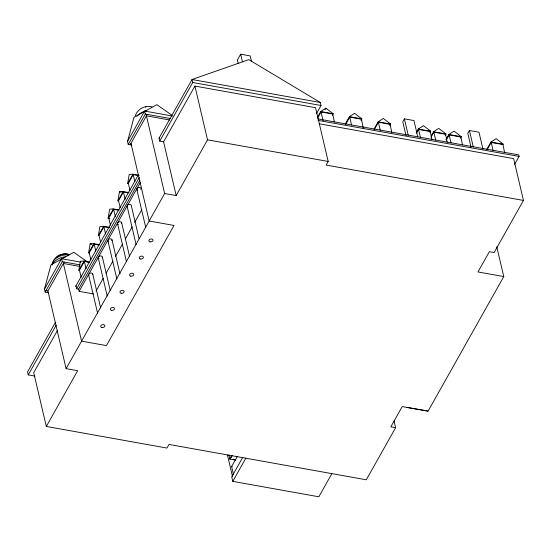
<?xml version="1.0" encoding="UTF-8"?>
<svg xmlns="http://www.w3.org/2000/svg" width="551" height="551" viewBox="0 0 551 551"><rect width="100%" height="100%" fill="white"/><g stroke="black" fill="none" stroke-linecap="round" stroke-linejoin="round"><path stroke-width="0.83" d="M93.842 243.666L90.144 243.893L88.553 253.074L93.842 243.666L99.745 244.727M109.78 218.637L108.092 218.334L109.69 209.153L113.389 208.925L119.285 209.986M123.155 191.562L119.457 191.782L117.866 200.97L123.155 191.562L129.058 192.616M48.543 292.691L45.168 292.085L44.473 289.103L50.919 264.941L73.813 252.31L87.513 261.925M131.792 145.085L128.225 144.445L127.522 141.455L133.969 117.301L156.863 104.669L171.94 115.242M135.367 115.627C137.612 108.878 145.223 105 152.028 106.798M44.473 289.103L61.567 258.701L80.976 262.18M127.522 141.455L144.686 110.944M45.168 292.085L62.27 261.691L61.567 258.701M128.225 144.445L145.319 114.05L144.624 111.061L172.463 116.047M394.048 420.998L395.611 427.686L366.305 479.797L168.999 444.443L166.96 448.066L46.318 426.446L77.663 370.72L66.113 368.647L47.896 290.983L64.185 262.035M130.132 144.789L147.234 114.394M84.076 261.036L78.779 270.445L80.377 261.264L84.076 261.036L89.131 261.945M103.616 226.296L98.326 235.704L99.917 226.523L103.616 226.296L109.518 227.356M108.092 218.334L113.389 208.925M132.929 174.192L127.632 183.6L129.23 174.412L132.929 174.192L138.824 175.246M81.142 277.339L79.461 270.169L84.351 261.484L86.032 268.654M90.915 259.969L89.234 252.799L94.118 244.114L95.798 251.284M100.496 241.799L99.001 235.429L103.891 226.743L105.572 233.913M110.455 225.228L108.774 218.058L113.658 209.373L115.345 216.543M120.228 207.858L118.548 200.688L123.431 192.003L125.111 199.173M130.002 190.488L128.314 183.325L133.204 174.639L134.885 181.802M55.52 322.183L27.55 371.897L28.253 374.887L35.002 376.099M75.597 286.486L138.542 174.591M169.625 119.994L146.421 115.841L164.639 193.504L176.189 195.571L163.578 141.807L159.749 141.118L159.053 138.136L192.024 79.509L248.818 59.639L320.324 102.5L321.026 105.489L316.384 113.733M28.253 374.887L56.216 325.166M93.512 293.924L79.144 291.348L78.621 289.11L76.699 288.765L139.245 177.574M159.749 141.118L192.726 82.498L192.024 79.509L320.324 102.5M78.621 289.11L139.906 180.156M79.144 291.348L140.436 182.388M57.518 330.352L33.707 372.676L46.318 426.446M163.578 141.807L194.923 86.08L315.571 107.693L328.182 161.464L326.144 165.08L523.45 200.433L494.137 252.544L489.357 251.69L477.958 271.953L503.772 276.581L428.134 411.046L407.017 407.423M96.039 291.086L103.175 278.4M106.116 273.179L112.831 261.243M115.345 256.766L122.487 244.079M125.421 238.852L132.137 226.916M134.658 222.439L141.793 209.752M251.593 61.781L250.216 55.926L240.656 54.212L237.398 59.997L238.184 63.344M66.113 368.647L164.639 193.504M176.189 195.571L207.534 139.844L194.923 86.08M317.81 116.729L320.744 111.522L325.903 108.154L333.176 113.747L332.336 115.235M317.762 117.762L321.219 111.605M325.069 109.642L325.903 108.154M334.361 122.005L332.694 113.664M345.243 124.099L349.43 116.66L354.596 113.292L361.862 118.892L361.022 120.38M345.635 124.347L349.906 116.75M363.24 127.942L361.38 118.802M373.971 129.251L378.158 121.812L383.324 118.444L390.59 124.037L389.75 125.525M374.322 129.485L378.592 121.888M391.74 132.288L390.067 123.947M417.782 136.855L413.959 120.559L404.393 118.851L402.767 121.743L406.018 135.594M416.184 132.715L418.278 128.996L423.443 125.635L430.71 131.228L429.87 132.715M416.515 133.066L418.753 129.086M233.362 473.991L231.613 466.525L237.316 456.393M242.729 457.344L231.737 476.89L232.791 481.367L318.85 496.788L331.874 473.633M232.791 481.367L245.815 458.212M431.901 139.479L430.235 131.138M431.068 136.2L433.575 131.737L438.741 128.376L446.007 133.969L445.174 135.456M431.006 137.254L434.057 131.827M447.198 142.22L445.532 133.879M445.952 139.685L448.879 134.478L454.045 131.117L461.311 136.71L460.471 138.198M446.303 139.995L449.354 134.568M462.496 144.961L460.829 136.62M482.993 149.321L478.984 132.212L469.418 130.497L467.792 133.397L471.043 147.241M486.767 149.459L490.955 142.02L496.12 138.652L503.387 144.252L490.955 142.02M487.153 149.707L491.43 142.11M504.571 152.503L502.905 144.162M514.503 164.57L519.097 156.408L518.746 154.914L317.617 118.871M231.572 455.732L229.87 459.093L235.766 460.113M229.87 459.093L232.143 455.519L229.863 459.059L228.913 454.974M192.726 82.498L321.026 105.489M320.744 111.522L333.176 113.747M349.43 116.66L361.862 118.892M378.158 121.812L390.59 124.037M418.278 128.996L430.71 131.228M433.575 131.737L446.007 133.969M448.879 134.478L461.311 136.71M332.494 114.023L321.019 111.97L323.072 120.745M361.18 119.168L349.706 117.108L351.572 125.091M389.867 124.306L378.392 122.253L380.259 130.229M430.028 131.503L418.553 129.444L420.427 137.426M445.325 134.244L433.851 132.185L435.724 140.168M460.629 136.985L449.155 134.926L451.021 142.909M502.705 144.527L491.23 142.468L493.097 150.451M317.968 120.366L519.097 156.408M319.725 123.872L513.642 158.619L523.45 200.433M145.319 114.05L170.438 118.548M207.534 139.844L328.182 161.464M159.053 138.136L159.687 138.246M132.722 174.55L138.976 175.673M127.839 183.235L128.314 183.325M122.956 191.92L128.376 192.891M119.457 191.782L121.137 192.085M118.066 200.605L118.548 200.688M113.182 209.29L118.61 210.262M108.299 217.976L108.774 218.058M103.409 226.661L109.663 227.777M98.526 235.346L99.001 235.429M93.642 244.031L99.063 245.002M90.144 243.893L91.831 244.189M88.752 252.716L89.234 252.799M83.869 261.401L89.296 262.372M62.27 261.691L80.081 264.879M79.943 266.45L63.365 263.481L81.582 341.145L106.446 345.601L174.026 225.462L149.163 221.006L130.952 143.343M78.986 270.086L79.461 270.169M45.981 290.639L47.896 290.983M428.051 411.198L402.23 406.569L390.831 426.832L395.611 427.686M233.128 459.203L234.816 459.5M231.613 466.525L232.253 466.642M496.788 246.8L503.772 276.581M469.418 130.497L473.24 146.793M404.393 118.851L408.215 135.14M240.656 54.212L242.419 61.74M227.46 455.085L232.467 476.443A2.108 1.446 -13.2 0 1 233.376 474.666M136.793 189.31L145.76 227.535M131.228 205.344L139.052 238.728M127.123 206.315L136.125 244.706M121.654 222.756L129.451 255.995M117.521 223.596L126.489 261.821M112.018 239.878L120.008 273.95M107.893 240.732L116.86 278.958M102.39 257.076L110.186 290.322M98.243 257.785L107.211 296.011M92.678 273.902L100.668 307.975M88.69 275.218L97.658 313.443M75.997 285.776L76.699 288.765M52.214 264.9A13.589 9.319 -13.2 0 1 65.645 256.738M51.897 264.914A12.694 8.706 -13.2 0 1 68.248 254.975M53.082 262.6A10.979 7.528 -13.2 0 1 69.77 254.555M56.402 257.537A8.54 5.861 -13.2 0 1 67.422 254.176M68.048 254.362A8.54 5.861 -13.2 0 1 69.212 254.858M137.027 116.227A13.527 9.277 -13.2 0 1 146.566 110.758M145.512 107.128A2.149 1.474 -13.2 0 1 146.063 107.052M88.911 275.541A2.108 1.446 -13.2 0 1 90.357 273.151A2.108 1.446 -13.2 0 1 92.706 274.66M98.953 258.701A2.108 1.446 -13.2 0 1 98.636 256.773A2.108 1.446 -13.2 0 1 101.391 256.043A2.108 1.446 -13.2 0 1 102.183 257.847M108.292 241.386A2.108 1.446 -13.2 0 1 109.704 238.879A2.108 1.446 -13.2 0 1 111.867 240.642M118.3 224.477A2.108 1.446 -13.2 0 1 117.852 222.576A2.108 1.446 -13.2 0 1 120.573 221.764A2.108 1.446 -13.2 0 1 121.495 223.527M127.102 205.936A2.108 1.446 -13.2 0 1 128.314 204.593M128.838 204.421A2.108 1.446 -13.2 0 1 131.069 204.993M136.91 189.668A2.108 1.446 -13.2 0 1 138.935 187.443A2.108 1.446 -13.2 0 1 140.753 189.296M137.536 190.205A2.108 1.446 -13.2 0 1 137.165 189.971M101.777 327.494A2.108 1.446 -13.2 0 0 104.848 325.799A2.108 1.446 -13.2 0 0 101.687 324.966A2.108 1.446 -13.2 0 0 101.777 327.494M111.495 310.385A2.108 1.446 -13.2 0 0 114.477 308.608A2.108 1.446 -13.2 0 0 111.24 307.885A2.108 1.446 -13.2 0 0 111.495 310.385M121.227 293.277A2.108 1.446 -13.2 0 0 124.106 291.403A2.108 1.446 -13.2 0 0 120.793 290.811A2.108 1.446 -13.2 0 0 121.227 293.277M130.849 276.147A2.108 1.446 -13.2 0 0 133.741 274.281A2.108 1.446 -13.2 0 0 130.435 273.675A2.108 1.446 -13.2 0 0 130.849 276.147M140.099 258.908A2.108 1.446 -13.2 0 0 143.377 257.469A2.108 1.446 -13.2 0 0 140.457 256.339A2.108 1.446 -13.2 0 0 140.099 258.908M150.079 241.882A2.108 1.446 -13.2 0 0 153.013 240.057A2.108 1.446 -13.2 0 0 149.741 239.396A2.108 1.446 -13.2 0 0 150.079 241.882"/></g></svg>
